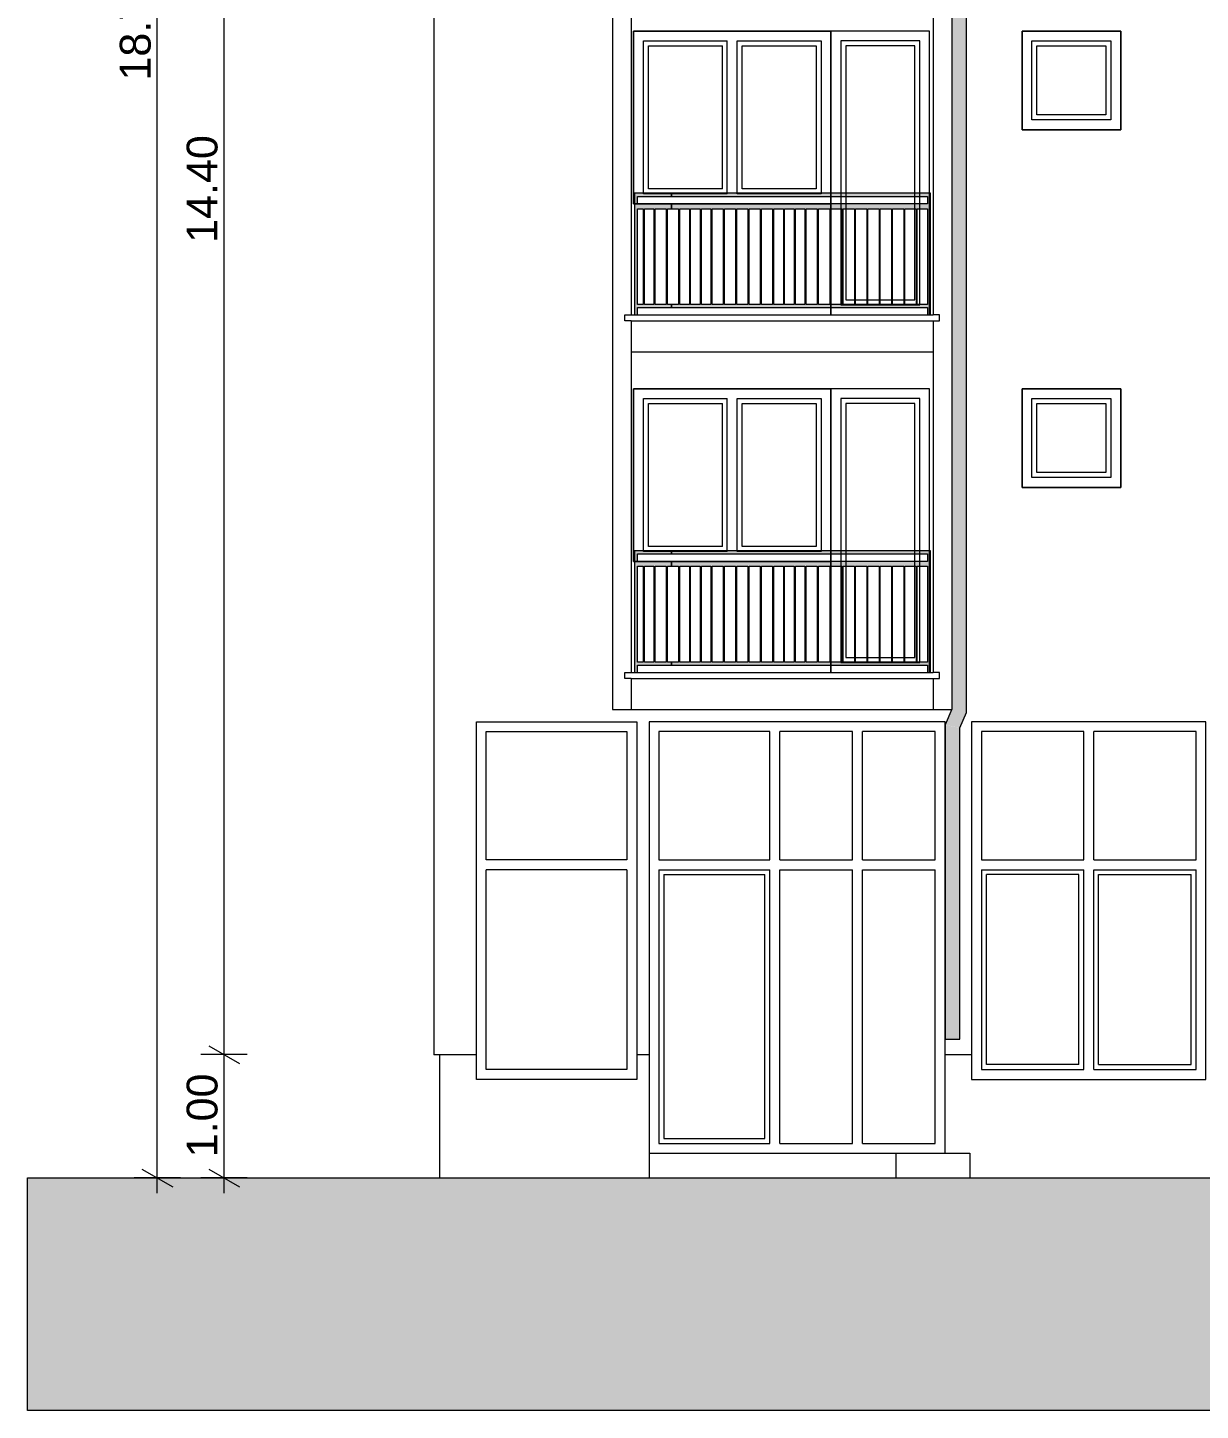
# Model space of a CAD drawing. Header units: feet. Extents: x 2791058 to 2855058, y -67651 to -18651.
# Drawn here: x 2800888 to 2810396, y -41645 to -30432 of the extents above; entities that cross this region are included whole.
import ezdxf

# ---------------------------------------------------------------- set-up
doc = ezdxf.new("R2010")
doc.units = ezdxf.units.FT
doc.header["$MEASUREMENT"] = 0
doc.linetypes.add('Hidden Line', pattern=[195.611112, 141.111112, -54.5])
for name, color, linetype, lineweight in [('2D Drafting - General_Pen_No__1', 7, 'Continuous', 0), ('Dimensioning - General_Pen_No__1', 7, 'Continuous', 0), ('Exterior walls_Pen_No__1', 7, 'Continuous', 0), ('Lines_Pen_No__20', 1, 'Continuous', 0), ('Lines_Pen_No__60', 230, 'Continuous', 0), ('Shell - Roof_Pen_No__20', 1, 'Continuous', 0), ('Shell - Roof_Pen_No__21', 7, 'Continuous', 0)]:
    doc.layers.add(name, color=color, linetype=linetype, lineweight=lineweight)
doc.layers.add('2D Drafting - General_Pen_No__61', color=7, linetype='Continuous', lineweight=0, true_color=0x6a6a6a)
doc.layers.add('Structural - Bearing_Pen_No__61', color=7, linetype='Continuous', lineweight=0, true_color=0x6a6a6a)
doc.layers.add('Dimensioning - General', color=7, linetype='Continuous')
doc.layers.add('Exterior walls', color=7, linetype='Continuous')
doc.styles.add('GENERATED_STYLE_1', font='arial.ttf')
doc.dimstyles.new('GENERATED_STYLE__1', dxfattribs={"dimtxt": 250, "dimasz": 190, "dimexe": 0.18, "dimexo": 3, "dimgap": 0.09, "dimtad": 1, "dimlfac": 0.001, "dimzin": 0, "dimdsep": 46, "dimtxsty": 'GENERATED_STYLE_1', "dimblk": 'ARROWHEAD_2', "dimblk1": 'ARROWHEAD_2', "dimblk2": 'ARROWHEAD_2', "dimcen": 0.09, "dimclrd": 7, "dimclre": 7, "dimclrt": 7, "dimadec": 0, "dimazin": 0, "dimtfac": 1, "dimtdec": 4, "dimtmove": 0, "dimatfit": 3, "dimfxl": 1, "dimtolj": 1, "dimtzin": 0, "dimarcsym": 0})

# ---------------------------------------------------------------- blocks, each defined once
blk = doc.blocks.new('Wall_1', base_point=(2808441, -24360))
at = {"layer": 'Exterior walls', "linetype": 'Continuous', "lineweight": 0}
blk.add_hatch(color=255, dxfattribs=at).paths.add_polyline_path([(2808381, -24360), (2808381, -35960), (2808501, -35985), (2808501, -24360)])
at = {"layer": 'Exterior walls_Pen_No__1', "color": 7, "linetype": 'Continuous', "lineweight": 0, "flags": 128}
for points in [[(2808381, -24360), (2808381, -35960)], [(2808501, -35985), (2808501, -24360)]]:
    blk.add_lwpolyline(points, dxfattribs=at)
blk = doc.blocks.new('Wall_2', base_point=(2808386, -38633))
at = {"layer": 'Exterior walls', "linetype": 'Continuous', "lineweight": 0}
blk.add_hatch(color=255, dxfattribs=at).paths.add_polyline_path([(2808446, -38633), (2808446, -36111), (2808326, -36086), (2808326, -38633)])
at = {"layer": 'Exterior walls_Pen_No__1', "color": 7, "linetype": 'Continuous', "lineweight": 0, "flags": 128}
for points in [[(2808326, -36086), (2808326, -38633)], [(2808446, -38633), (2808446, -36111)], [(2808326, -38633), (2808446, -38633)]]:
    blk.add_lwpolyline(points, dxfattribs=at)
blk = doc.blocks.new('Wall_3', base_point=(2808386, -36099))
at = {"layer": 'Exterior walls', "linetype": 'Continuous', "lineweight": 0}
blk.add_hatch(color=255, dxfattribs=at).paths.add_polyline_path([(2808446, -36111), (2808501, -35985), (2808381, -35960), (2808326, -36086)])
at = {"layer": 'Exterior walls_Pen_No__1', "color": 7, "linetype": 'Continuous', "lineweight": 0, "flags": 128}
for points in [[(2808381, -35960), (2808326, -36086)], [(2808446, -36111), (2808501, -35985)]]:
    blk.add_lwpolyline(points, dxfattribs=at)
blk = doc.blocks.new('*D40', base_point=(2247654, -76425))
at = {"layer": 'Dimensioning - General_Pen_No__1', "color": 7, "linetype": 'Continuous', "lineweight": 0, "transparency": 16777216}
for p, q in [((2802668, -38760), (2802293, -38760)), ((2802356, -38688), (2802606, -38833)), ((2802481, -39760), (2802481, -38760)), ((2802356, -39688), (2802606, -39833)), ((2802668, -39760), (2802293, -39760)), ((2802481, -39883), (2802481, -39760))]:
    blk.add_line(p, q, dxfattribs=at)
at = {"layer": 'Dimensioning - General_Pen_No__1', "color": 7, "lineweight": 0, "transparency": 16777216, "insert": (2802431, -39593), "char_height": 250, "attachment_point": 7, "rotation": 90, "style": 'GENERATED_STYLE_1'}
blk.add_mtext('\\A1;1.00', dxfattribs=at)
blk = doc.blocks.new('ARROWHEAD_2')
at = {"color": 0, "linetype": 'Continuous', "lineweight": 0}
for p, q in [((-0.378, -0.655), (0.378, 0.655)), ((0, 0), (-1, 0))]:
    blk.add_line(p, q, dxfattribs=at)
blk = doc.blocks.new('*D41', base_point=(2247654, -76425))
at = {"layer": 'Dimensioning - General_Pen_No__1', "color": 7, "linetype": 'Continuous', "lineweight": 0, "transparency": 16777216}
for p, q in [((2802356, -24288), (2802606, -24433)), ((2802668, -24360), (2802293, -24360)), ((2802481, -38760), (2802481, -24360)), ((2802668, -38760), (2802293, -38760)), ((2802356, -38688), (2802606, -38833))]:
    blk.add_line(p, q, dxfattribs=at)
at = {"layer": 'Dimensioning - General_Pen_No__1', "color": 7, "lineweight": 0, "transparency": 16777216, "char_height": 250, "attachment_point": 7, "rotation": 90, "style": 'GENERATED_STYLE_1'}
for s, insert in [('\\A1;50', (2802431, -24812)), ('\\A1;14.40', (2802431, -32178))]:
    blk.add_mtext(s, dxfattribs=dict(at, insert=insert))
blk = doc.blocks.new('*D44', base_point=(2247654, -76425))
at = {"layer": 'Dimensioning - General_Pen_No__1', "color": 7, "linetype": 'Continuous', "lineweight": 0, "transparency": 16777216}
for p, q in [((2802064, -21180), (2801814, -21036)), ((2801939, -21108), (2801939, -20986)), ((2802127, -21108), (2801752, -21108)), ((2801939, -39760), (2801939, -21108)), ((2801814, -39688), (2802064, -39833)), ((2802127, -39760), (2801752, -39760)), ((2801939, -39883), (2801939, -39760))]:
    blk.add_line(p, q, dxfattribs=at)
at = {"layer": 'Dimensioning - General_Pen_No__1', "color": 7, "lineweight": 0, "transparency": 16777216, "insert": (2801889, -30862), "char_height": 250, "attachment_point": 7, "rotation": 90, "style": 'GENERATED_STYLE_1'}
blk.add_mtext('\\A1;18.70', dxfattribs=at)

msp = doc.modelspace()

# ---------------------------------------------------------------- hatches: boundary and pattern name
at = {"layer": '2D Drafting - General_Pen_No__61', "linetype": 'Continuous', "lineweight": 0, "true_color": 0x6a6a6a}
msp.add_hatch(color=251, dxfattribs=at).paths.add_polyline_path([(2800888.285, -39760.496), (2841546.077, -39760.496), (2841546.077, -41644.653), (2800888.285, -41644.653)])
at = {"layer": 'Structural - Bearing_Pen_No__61', "linetype": 'Continuous', "lineweight": 0, "true_color": 0x6a6a6a}
h = msp.add_hatch(color=251, dxfattribs=at)
h.paths.add_polyline_path([(2805807.729, -31775.27), (2805807.729, -32760.496), (2805831.729, -32760.496), (2805831.729, -32702.996), (2806107.729, -32702.996), (2806107.729, -32677.996), (2806075.729, -32677.996), (2806075.729, -31900.496), (2806107.729, -31900.496), (2806107.729, -31860.496), (2805831.729, -31860.496), (2805831.729, -31800.496), (2806107.729, -31800.496), (2806107.729, -31775.27), (2805831.729, -31775.27)])
h.paths.add_polyline_path([(2805831.729, -31900.496), (2805878.229, -31900.496), (2805878.229, -32677.996), (2805831.729, -32677.996)], flags=0)
h.paths.add_polyline_path([(2805888.229, -31900.496), (2805965.729, -31900.496), (2805965.728, -32677.996), (2805888.229, -32677.996)], flags=0)
h.paths.add_polyline_path([(2805975.729, -31900.496), (2806065.729, -31900.496), (2806065.729, -32677.996), (2805975.729, -32677.996)], flags=0)
h = msp.add_hatch(color=251, dxfattribs=at)
h.paths.add_polyline_path([(2806107.729, -32702.996), (2808183.729, -32702.996), (2808183.729, -32760.496), (2808207.729, -32760.496), (2808207.729, -31775.27), (2808183.729, -31775.27), (2806107.729, -31775.27), (2806107.729, -31800.496), (2808183.729, -31800.496), (2808183.729, -31860.496), (2806107.729, -31860.496), (2806107.729, -31900.496), (2806165.729, -31900.496), (2806165.729, -32677.996), (2806107.729, -32677.996)])
h.paths.add_polyline_path([(2806175.729, -32677.996), (2806175.729, -31900.496), (2806253.229, -31900.496), (2806253.229, -32677.996)], flags=0)
h.paths.add_polyline_path([(2806340.729, -32677.996), (2806263.229, -32677.996), (2806263.229, -31900.496), (2806340.729, -31900.496)], flags=0)
h.paths.add_polyline_path([(2806350.729, -31900.496), (2806428.229, -31900.496), (2806428.228, -32677.996), (2806350.729, -32677.996)], flags=0)
h.paths.add_polyline_path([(2806528.229, -32677.996), (2806438.229, -32677.996), (2806438.229, -31900.496), (2806528.229, -31900.496)], flags=0)
h.paths.add_polyline_path([(2806538.229, -32677.996), (2806538.229, -31900.496), (2806628.229, -31900.496), (2806628.229, -32677.996)], flags=0)
h.paths.add_polyline_path([(2806638.229, -31900.496), (2806728.229, -31900.496), (2806728.229, -32677.996), (2806638.229, -32677.996)], flags=0)
h.paths.add_polyline_path([(2806738.229, -31900.496), (2806828.229, -31900.496), (2806828.229, -32677.996), (2806738.229, -32677.996)], flags=0)
h.paths.add_polyline_path([(2806838.229, -32677.996), (2806838.229, -31900.496), (2806928.229, -31900.496), (2806928.229, -32677.996)], flags=0)
h.paths.add_polyline_path([(2807015.729, -32677.996), (2806938.229, -32677.996), (2806938.229, -31900.496), (2807015.729, -31900.496)], flags=0)
h.paths.add_polyline_path([(2807025.729, -31900.496), (2807103.229, -31900.496), (2807103.229, -32677.996), (2807025.729, -32677.996)], flags=0)
h.paths.add_polyline_path([(2807113.229, -31900.496), (2807190.729, -31900.496), (2807190.729, -32677.996), (2807113.229, -32677.996)], flags=0)
h.paths.add_polyline_path([(2807200.729, -32677.996), (2807200.729, -31900.496), (2807290.729, -31900.496), (2807290.729, -32677.996)], flags=0)
h.paths.add_polyline_path([(2807390.729, -32677.996), (2807300.729, -32677.996), (2807300.729, -31900.496), (2807390.729, -31900.496)], flags=0)
h.paths.add_polyline_path([(2807490.729, -32677.996), (2807400.729, -32677.996), (2807400.729, -31900.496), (2807490.729, -31900.496)], flags=0)
h.paths.add_polyline_path([(2807500.729, -32677.996), (2807500.729, -31900.496), (2807590.729, -31900.496), (2807590.729, -32677.996)], flags=0)
h.paths.add_polyline_path([(2807600.729, -32677.996), (2807600.729, -31900.496), (2807690.729, -31900.496), (2807690.729, -32677.996)], flags=0)
h.paths.add_polyline_path([(2807700.729, -31900.496), (2807790.729, -31900.496), (2807790.729, -32677.996), (2807700.729, -32677.996)], flags=0)
h.paths.add_polyline_path([(2807800.729, -32677.996), (2807800.729, -31900.496), (2807890.729, -31900.496), (2807890.729, -32677.996)], flags=0)
h.paths.add_polyline_path([(2807900.729, -31900.496), (2807990.729, -31900.496), (2807990.729, -32677.996), (2807900.729, -32677.996)], flags=0)
h.paths.add_polyline_path([(2808000.729, -32677.996), (2808000.729, -31900.496), (2808090.729, -31900.496), (2808090.729, -32677.996)], flags=0)
h.paths.add_polyline_path([(2808100.729, -31900.496), (2808183.729, -31900.496), (2808183.729, -32677.996), (2808100.729, -32677.996)], flags=0)
h = msp.add_hatch(color=251, dxfattribs=at)
h.paths.add_polyline_path([(2805807.729, -34675.27), (2805807.729, -35660.496), (2805831.729, -35660.496), (2805831.729, -35602.996), (2806107.729, -35602.996), (2806107.729, -35577.996), (2806075.729, -35577.996), (2806075.729, -34800.496), (2806107.729, -34800.496), (2806107.729, -34760.496), (2805831.729, -34760.496), (2805831.729, -34700.496), (2806107.729, -34700.496), (2806107.729, -34675.27), (2805831.729, -34675.27)])
h.paths.add_polyline_path([(2805831.729, -34800.496), (2805878.229, -34800.496), (2805878.229, -35577.996), (2805831.729, -35577.996)], flags=0)
h.paths.add_polyline_path([(2805888.229, -34800.496), (2805965.729, -34800.496), (2805965.728, -35577.996), (2805888.229, -35577.996)], flags=0)
h.paths.add_polyline_path([(2805975.729, -34800.496), (2806065.729, -34800.496), (2806065.729, -35577.996), (2805975.729, -35577.996)], flags=0)
h = msp.add_hatch(color=251, dxfattribs=at)
h.paths.add_polyline_path([(2806107.729, -35602.996), (2808183.729, -35602.996), (2808183.729, -35660.496), (2808207.729, -35660.496), (2808207.729, -34675.27), (2808183.729, -34675.27), (2806107.729, -34675.27), (2806107.729, -34700.496), (2808183.729, -34700.496), (2808183.729, -34760.496), (2806107.729, -34760.496), (2806107.729, -34800.496), (2806165.729, -34800.496), (2806165.729, -35577.996), (2806107.729, -35577.996)])
h.paths.add_polyline_path([(2806175.729, -35577.996), (2806175.729, -34800.496), (2806253.229, -34800.496), (2806253.229, -35577.996)], flags=0)
h.paths.add_polyline_path([(2806340.729, -35577.996), (2806263.229, -35577.996), (2806263.229, -34800.496), (2806340.729, -34800.496)], flags=0)
h.paths.add_polyline_path([(2806350.729, -34800.496), (2806428.229, -34800.496), (2806428.228, -35577.996), (2806350.729, -35577.996)], flags=0)
h.paths.add_polyline_path([(2806528.229, -35577.996), (2806438.229, -35577.996), (2806438.229, -34800.496), (2806528.229, -34800.496)], flags=0)
h.paths.add_polyline_path([(2806538.229, -35577.996), (2806538.229, -34800.496), (2806628.229, -34800.496), (2806628.229, -35577.996)], flags=0)
h.paths.add_polyline_path([(2806638.229, -34800.496), (2806728.229, -34800.496), (2806728.229, -35577.996), (2806638.229, -35577.996)], flags=0)
h.paths.add_polyline_path([(2806738.229, -34800.496), (2806828.229, -34800.496), (2806828.229, -35577.996), (2806738.229, -35577.996)], flags=0)
h.paths.add_polyline_path([(2806838.229, -35577.996), (2806838.229, -34800.496), (2806928.229, -34800.496), (2806928.229, -35577.996)], flags=0)
h.paths.add_polyline_path([(2807015.729, -35577.996), (2806938.229, -35577.996), (2806938.229, -34800.496), (2807015.729, -34800.496)], flags=0)
h.paths.add_polyline_path([(2807025.729, -34800.496), (2807103.229, -34800.496), (2807103.229, -35577.996), (2807025.729, -35577.996)], flags=0)
h.paths.add_polyline_path([(2807113.229, -34800.496), (2807190.729, -34800.496), (2807190.729, -35577.996), (2807113.229, -35577.996)], flags=0)
h.paths.add_polyline_path([(2807200.729, -35577.996), (2807200.729, -34800.496), (2807290.729, -34800.496), (2807290.729, -35577.996)], flags=0)
h.paths.add_polyline_path([(2807390.729, -35577.996), (2807300.729, -35577.996), (2807300.729, -34800.496), (2807390.729, -34800.496)], flags=0)
h.paths.add_polyline_path([(2807490.729, -35577.996), (2807400.729, -35577.996), (2807400.729, -34800.496), (2807490.729, -34800.496)], flags=0)
h.paths.add_polyline_path([(2807500.729, -35577.996), (2807500.729, -34800.496), (2807590.729, -34800.496), (2807590.729, -35577.996)], flags=0)
h.paths.add_polyline_path([(2807600.729, -35577.996), (2807600.729, -34800.496), (2807690.729, -34800.496), (2807690.729, -35577.996)], flags=0)
h.paths.add_polyline_path([(2807700.729, -34800.496), (2807790.729, -34800.496), (2807790.729, -35577.996), (2807700.729, -35577.996)], flags=0)
h.paths.add_polyline_path([(2807800.729, -35577.996), (2807800.729, -34800.496), (2807890.729, -34800.496), (2807890.729, -35577.996)], flags=0)
h.paths.add_polyline_path([(2807900.729, -34800.496), (2807990.729, -34800.496), (2807990.729, -35577.996), (2807900.729, -35577.996)], flags=0)
h.paths.add_polyline_path([(2808000.729, -35577.996), (2808000.729, -34800.496), (2808090.729, -34800.496), (2808090.729, -35577.996)], flags=0)
h.paths.add_polyline_path([(2808100.729, -34800.496), (2808183.729, -34800.496), (2808183.729, -35577.996), (2808100.729, -35577.996)], flags=0)

# ---------------------------------------------------------------- linework, layer by layer
at = {"layer": '2D Drafting - General_Pen_No__1', "color": 7, "linetype": 'Continuous', "lineweight": 0, "flags": 128}
msp.add_lwpolyline([(2800888.285, -39760.496), (2841546.077, -39760.496), (2841546.077, -41644.653), (2800888.285, -41644.653)], close=True, dxfattribs=at)
at = {"layer": 'Lines_Pen_No__20', "color": 1, "linetype": 'Hidden Line', "lineweight": 0}
for p, q in [((2805800.729, -30600.496), (2805800.729, -30460.496)), ((2808200.729, -30460.496), (2805800.729, -30460.496)), ((2808200.729, -30600.496), (2808200.729, -30460.496)), ((2808950.927, -30600.496), (2808950.927, -30460.496)), ((2809750.927, -30460.496), (2808950.927, -30460.496)), ((2808950.927, -30600.496), (2808950.927, -30460.496)), ((2809750.927, -30600.496), (2809750.927, -30460.496)), ((2805800.729, -33500.496), (2805800.729, -33360.496)), ((2808200.729, -33360.496), (2805800.729, -33360.496)), ((2808200.729, -33500.496), (2808200.729, -33360.496)), ((2808950.927, -33500.496), (2808950.927, -33360.496)), ((2809750.927, -33360.496), (2808950.927, -33360.496)), ((2808950.927, -33500.496), (2808950.927, -33360.496)), ((2809750.927, -33500.496), (2809750.927, -33360.496))]:
    msp.add_line(p, q, dxfattribs=at)
at = {"layer": 'Lines_Pen_No__20', "color": 1, "linetype": 'Continuous', "lineweight": 0}
for p, q in [((2806520.729, -31740.496), (2806520.729, -30580.496)), ((2806560.729, -31780.496), (2806560.729, -30540.496)), ((2806640.729, -31780.496), (2806640.729, -30540.496)), ((2806680.729, -31740.496), (2806680.729, -30580.496)), ((2806520.729, -34640.496), (2806520.729, -33480.496)), ((2806560.729, -34680.496), (2806560.729, -33440.496)), ((2806640.729, -34680.496), (2806640.729, -33440.496)), ((2806680.729, -34640.496), (2806680.729, -33480.496)), ((2809451.373, -37180.496), (2809451.373, -36140.496)), ((2809531.373, -37180.496), (2809531.373, -36140.496)), ((2805746.178, -37180.496), (2804606.178, -37180.496)), ((2808621.373, -37180.496), (2809451.373, -37180.496)), ((2809531.373, -37180.496), (2810361.373, -37180.496)), ((2805746.178, -37260.496), (2804606.178, -37260.496)), ((2808621.373, -37260.496), (2809451.373, -37260.496)), ((2809411.373, -37300.496), (2808661.373, -37300.496)), ((2809411.373, -38840.496), (2809411.373, -37300.496)), ((2809451.373, -38880.496), (2809451.373, -37260.496)), ((2809531.373, -38880.496), (2809531.373, -37260.496)), ((2809531.373, -37260.496), (2810361.373, -37260.496)), ((2809571.373, -38840.496), (2809571.373, -37300.496)), ((2809571.373, -37300.496), (2810321.373, -37300.496)), ((2809411.373, -38840.496), (2808661.373, -38840.496)), ((2809571.373, -38840.496), (2810321.373, -38840.496))]:
    msp.add_line(p, q, dxfattribs=at)
for points in [[(2805800.729, -30460.496), (2807400.729, -30460.496), (2807400.729, -31860.496), (2805800.729, -31860.496)], [(2807400.729, -32760.496), (2808200.729, -32760.496), (2808200.729, -30460.496), (2807400.729, -30460.496)], [(2808950.927, -30460.496), (2809750.927, -30460.496), (2809750.927, -31260.496), (2808950.927, -31260.496)], [(2807480.729, -32680.496), (2808120.729, -32680.496), (2808120.729, -30540.496), (2807480.729, -30540.496)], [(2807520.729, -32640.496), (2808080.729, -32640.496), (2808080.729, -30580.496), (2807520.729, -30580.496)], [(2809030.927, -30540.496), (2809670.927, -30540.496), (2809670.927, -31180.496), (2809030.927, -31180.496)], [(2809070.927, -30580.496), (2809630.927, -30580.496), (2809630.927, -31140.496), (2809070.927, -31140.496)], [(2805800.729, -33360.496), (2807400.729, -33360.496), (2807400.729, -34760.496), (2805800.729, -34760.496)], [(2807400.729, -35660.496), (2808200.729, -35660.496), (2808200.729, -33360.496), (2807400.729, -33360.496)], [(2808950.927, -33360.496), (2809750.927, -33360.496), (2809750.927, -34160.496), (2808950.927, -34160.496)], [(2807480.729, -35580.496), (2808120.729, -35580.496), (2808120.729, -33440.496), (2807480.729, -33440.496)], [(2807520.729, -35540.496), (2808080.729, -35540.496), (2808080.729, -33480.496), (2807520.729, -33480.496)], [(2809030.927, -33440.496), (2809670.927, -33440.496), (2809670.927, -34080.496), (2809030.927, -34080.496)], [(2809070.927, -33480.496), (2809630.927, -33480.496), (2809630.927, -34040.496), (2809070.927, -34040.496)], [(2805826.178, -38960.496), (2804526.178, -38960.496), (2804526.178, -36060.496), (2805826.178, -36060.496)], [(2808541.373, -38960.496), (2810441.373, -38960.496), (2810441.373, -36060.496), (2808541.373, -36060.496)]]:
    msp.add_lwpolyline(points, close=True, dxfattribs=at)
for points in [[(2806560.729, -31780.496), (2805880.729, -31780.496), (2805880.729, -30540.496), (2806560.729, -30540.496)], [(2806520.729, -31740.496), (2805920.729, -31740.496), (2805920.729, -30580.496), (2806520.729, -30580.496)], [(2806640.729, -30540.496), (2807320.729, -30540.496), (2807320.729, -31780.496), (2806640.729, -31780.496)], [(2806680.729, -30580.496), (2807280.729, -30580.496), (2807280.729, -31740.496), (2806680.729, -31740.496)], [(2806560.729, -34680.496), (2805880.729, -34680.496), (2805880.729, -33440.496), (2806560.729, -33440.496)], [(2806520.729, -34640.496), (2805920.729, -34640.496), (2805920.729, -33480.496), (2806520.729, -33480.496)], [(2806640.729, -33440.496), (2807320.729, -33440.496), (2807320.729, -34680.496), (2806640.729, -34680.496)], [(2806680.729, -33480.496), (2807280.729, -33480.496), (2807280.729, -34640.496), (2806680.729, -34640.496)], [(2804606.178, -37180.496), (2804606.178, -36140.496), (2805746.178, -36140.496), (2805746.178, -37180.496)], [(2809451.373, -36140.496), (2808621.373, -36140.496), (2808621.373, -37180.496)], [(2810361.373, -37180.496), (2810361.373, -36140.496), (2809531.373, -36140.496)], [(2805746.178, -37260.496), (2805746.178, -38880.496), (2804606.178, -38880.496), (2804606.178, -37260.496)], [(2808621.373, -37260.496), (2808621.373, -38880.496), (2809451.373, -38880.496)], [(2808661.373, -38840.496), (2808661.373, -37300.496)], [(2809531.373, -38880.496), (2810361.373, -38880.496), (2810361.373, -37260.496)], [(2810321.373, -38840.496), (2810321.373, -37300.496)], [(2809531.373, -38880.496), (2810321.373, -38880.496)]]:
    msp.add_lwpolyline(points, dxfattribs=at)
at = {"layer": 'Lines_Pen_No__60', "color": 230, "linetype": 'Continuous', "lineweight": 0}
for p, q in [((2806906.178, -37180.496), (2806906.178, -36140.496)), ((2806986.178, -37180.496), (2806986.178, -36140.496)), ((2807576.178, -37180.496), (2807576.178, -36140.496)), ((2807656.178, -37180.496), (2807656.178, -36140.496)), ((2806006.178, -37180.496), (2806906.178, -37180.496)), ((2806986.178, -37180.496), (2807576.178, -37180.496)), ((2807656.178, -37180.496), (2808246.178, -37180.496)), ((2806006.178, -37260.496), (2806906.178, -37260.496)), ((2806046.178, -37300.496), (2806866.178, -37300.496)), ((2806866.178, -39440.496), (2806866.178, -37300.496)), ((2806906.178, -39480.496), (2806906.178, -37260.496)), ((2806986.178, -39480.496), (2806986.178, -37260.496)), ((2806986.178, -37260.496), (2807576.178, -37260.496)), ((2807576.178, -39480.496), (2807576.178, -37260.496)), ((2807656.178, -39480.496), (2807656.178, -37260.496)), ((2807656.178, -37260.496), (2808246.178, -37260.496))]:
    msp.add_line(p, q, dxfattribs=at)
msp.add_lwpolyline([(2805926.178, -39560.496), (2808326.178, -39560.496), (2808326.178, -36060.496), (2805926.178, -36060.496)], close=True, dxfattribs=at)
for points in [[(2806906.178, -36140.496), (2806006.178, -36140.496), (2806006.178, -37180.496)], [(2807576.178, -36140.496), (2806986.178, -36140.496)], [(2808246.178, -37180.496), (2808246.178, -36140.496), (2807656.178, -36140.496)], [(2806006.178, -37260.496), (2806006.178, -39480.496), (2806906.178, -39480.496)], [(2806046.178, -37300.496), (2806046.178, -39440.496), (2806866.178, -39440.496)], [(2807656.178, -39480.496), (2808246.178, -39480.496), (2808246.178, -37260.496)], [(2806986.178, -39480.496), (2807576.178, -39480.496)]]:
    msp.add_lwpolyline(points, dxfattribs=at)
at = {"layer": 'Shell - Roof_Pen_No__20', "color": 1, "linetype": 'Continuous', "lineweight": 0}
for p, q in [((2809750.927, -30460.496), (2808950.927, -30460.496)), ((2808950.927, -30460.496), (2808950.927, -31260.496)), ((2809750.927, -31260.496), (2809750.927, -30460.496)), ((2808950.927, -31260.496), (2809750.927, -31260.496)), ((2809750.927, -33360.496), (2808950.927, -33360.496)), ((2808950.927, -33360.496), (2808950.927, -34160.496)), ((2809750.927, -34160.496), (2809750.927, -33360.496)), ((2808950.927, -34160.496), (2809750.927, -34160.496))]:
    msp.add_line(p, q, dxfattribs=at)
at = {"layer": 'Shell - Roof_Pen_No__21', "color": 7, "linetype": 'Continuous', "lineweight": 0}
for p, q in [((2804180.729, -24360.496), (2804180.729, -38760.496)), ((2805630.729, -24360.496), (2805630.729, -35960.496)), ((2808380.729, -24360.496), (2808380.729, -35960.496)), ((2805780.729, -29910.496), (2805780.729, -32760.496)), ((2808230.729, -29910.496), (2808230.729, -32760.496)), ((2808200.729, -30460.496), (2805800.729, -30460.496)), ((2805800.729, -30460.496), (2805800.729, -31860.496)), ((2807400.729, -32760.496), (2807400.729, -30460.496)), ((2807400.729, -32760.496), (2807400.729, -30460.496)), ((2808200.729, -32760.496), (2808200.729, -30460.496)), ((2805800.729, -31860.496), (2807400.729, -31860.496)), ((2805730.729, -32810.496), (2805730.729, -32760.496)), ((2805730.729, -32760.496), (2805780.729, -32760.496)), ((2805780.729, -32810.496), (2805730.729, -32810.496)), ((2805780.729, -32760.496), (2808230.729, -32760.496)), ((2805780.729, -32810.496), (2805780.729, -33060.496)), ((2805780.729, -32810.496), (2808230.729, -32810.496)), ((2805780.729, -32810.496), (2805780.729, -35660.496)), ((2808280.729, -32760.496), (2808230.729, -32760.496)), ((2808230.729, -32810.496), (2808230.729, -33060.496)), ((2808230.729, -32810.496), (2808280.729, -32810.496)), ((2808230.729, -32810.496), (2808230.729, -35660.496)), ((2808280.729, -32810.496), (2808280.729, -32760.496)), ((2805780.729, -33060.496), (2808230.729, -33060.496)), ((2808200.729, -33360.496), (2805800.729, -33360.496)), ((2805800.729, -33360.496), (2805800.729, -34760.496)), ((2807400.729, -35660.496), (2807400.729, -33360.496)), ((2807400.729, -35660.496), (2807400.729, -33360.496)), ((2808200.729, -35660.496), (2808200.729, -33360.496)), ((2805800.729, -34760.496), (2807400.729, -34760.496)), ((2805730.729, -35710.496), (2805730.729, -35660.496)), ((2805730.729, -35660.496), (2805780.729, -35660.496)), ((2805780.729, -35710.496), (2805730.729, -35710.496)), ((2805780.729, -35660.496), (2808230.729, -35660.496)), ((2805780.729, -35710.496), (2805780.729, -35960.496)), ((2805780.729, -35710.496), (2808230.729, -35710.496)), ((2805780.729, -35710.496), (2805780.729, -35960.496)), ((2808280.729, -35660.496), (2808230.729, -35660.496)), ((2808230.729, -35710.496), (2808230.729, -35960.496)), ((2808230.729, -35710.496), (2808280.729, -35710.496)), ((2808230.729, -35710.496), (2808230.729, -35960.496)), ((2808280.729, -35710.496), (2808280.729, -35660.496)), ((2805630.729, -35960.496), (2808380.729, -35960.496)), ((2804526.178, -38760.496), (2804180.729, -38760.496)), ((2804230.729, -39760.496), (2804230.729, -38760.496)), ((2805926.178, -38760.496), (2805826.178, -38760.496)), ((2808541.373, -38760.496), (2808326.178, -38760.496)), ((2805926.178, -39560.496), (2808526.178, -39560.496)), ((2805926.178, -39560.496), (2805926.178, -39760.496)), ((2805926.178, -39560.496), (2808526.178, -39560.496)), ((2807926.178, -39560.496), (2807926.178, -39760.496)), ((2808526.178, -39560.496), (2808526.178, -39760.496)), ((2802482.28, -39760.496), (2839554.515, -39760.496))]:
    msp.add_line(p, q, dxfattribs=at)
at = {"layer": 'Structural - Bearing_Pen_No__61', "color": 251, "linetype": 'Continuous', "lineweight": 0, "true_color": 0x6a6a6a, "flags": 128}
for points in [[(2805807.729, -31775.27), (2805807.729, -32760.496), (2805831.729, -32760.496), (2805831.729, -32702.996), (2806107.729, -32702.996), (2806107.729, -32677.996), (2806075.729, -32677.996), (2806075.729, -31900.496), (2806107.729, -31900.496), (2806107.729, -31860.496), (2805831.729, -31860.496), (2805831.729, -31800.496), (2806107.729, -31800.496), (2806107.729, -31775.27), (2805831.729, -31775.27)], [(2806107.729, -32702.996), (2808183.729, -32702.996), (2808183.729, -32760.496), (2808207.729, -32760.496), (2808207.729, -31775.27), (2808183.729, -31775.27), (2806107.729, -31775.27), (2806107.729, -31800.496), (2808183.729, -31800.496), (2808183.729, -31860.496), (2806107.729, -31860.496), (2806107.729, -31900.496), (2806165.729, -31900.496), (2806165.729, -32677.996), (2806107.729, -32677.996)], [(2805831.729, -31900.496), (2805878.229, -31900.496), (2805878.229, -32677.996), (2805831.729, -32677.996)], [(2805888.229, -31900.496), (2805965.729, -31900.496), (2805965.728, -32677.996), (2805888.229, -32677.996)], [(2805975.729, -31900.496), (2806065.729, -31900.496), (2806065.729, -32677.996), (2805975.729, -32677.996)], [(2806175.729, -32677.996), (2806175.729, -31900.496), (2806253.229, -31900.496), (2806253.229, -32677.996)], [(2806340.729, -32677.996), (2806263.229, -32677.996), (2806263.229, -31900.496), (2806340.729, -31900.496)], [(2806350.729, -31900.496), (2806428.229, -31900.496), (2806428.228, -32677.996), (2806350.729, -32677.996)], [(2806528.229, -32677.996), (2806438.229, -32677.996), (2806438.229, -31900.496), (2806528.229, -31900.496)], [(2806538.229, -32677.996), (2806538.229, -31900.496), (2806628.229, -31900.496), (2806628.229, -32677.996)], [(2806638.229, -31900.496), (2806728.229, -31900.496), (2806728.229, -32677.996), (2806638.229, -32677.996)], [(2806738.229, -31900.496), (2806828.229, -31900.496), (2806828.229, -32677.996), (2806738.229, -32677.996)], [(2806838.229, -32677.996), (2806838.229, -31900.496), (2806928.229, -31900.496), (2806928.229, -32677.996)], [(2807015.729, -32677.996), (2806938.229, -32677.996), (2806938.229, -31900.496), (2807015.729, -31900.496)], [(2807025.729, -31900.496), (2807103.229, -31900.496), (2807103.229, -32677.996), (2807025.729, -32677.996)], [(2807113.229, -31900.496), (2807190.729, -31900.496), (2807190.729, -32677.996), (2807113.229, -32677.996)], [(2807200.729, -32677.996), (2807200.729, -31900.496), (2807290.729, -31900.496), (2807290.729, -32677.996)], [(2807390.729, -32677.996), (2807300.729, -32677.996), (2807300.729, -31900.496), (2807390.729, -31900.496)], [(2807490.729, -32677.996), (2807400.729, -32677.996), (2807400.729, -31900.496), (2807490.729, -31900.496)], [(2807500.729, -32677.996), (2807500.729, -31900.496), (2807590.729, -31900.496), (2807590.729, -32677.996)], [(2807600.729, -32677.996), (2807600.729, -31900.496), (2807690.729, -31900.496), (2807690.729, -32677.996)], [(2807700.729, -31900.496), (2807790.729, -31900.496), (2807790.729, -32677.996), (2807700.729, -32677.996)], [(2807800.729, -32677.996), (2807800.729, -31900.496), (2807890.729, -31900.496), (2807890.729, -32677.996)], [(2807900.729, -31900.496), (2807990.729, -31900.496), (2807990.729, -32677.996), (2807900.729, -32677.996)], [(2808000.729, -32677.996), (2808000.729, -31900.496), (2808090.729, -31900.496), (2808090.729, -32677.996)], [(2808100.729, -31900.496), (2808183.729, -31900.496), (2808183.729, -32677.996), (2808100.729, -32677.996)], [(2805807.729, -34675.27), (2805807.729, -35660.496), (2805831.729, -35660.496), (2805831.729, -35602.996), (2806107.729, -35602.996), (2806107.729, -35577.996), (2806075.729, -35577.996), (2806075.729, -34800.496), (2806107.729, -34800.496), (2806107.729, -34760.496), (2805831.729, -34760.496), (2805831.729, -34700.496), (2806107.729, -34700.496), (2806107.729, -34675.27), (2805831.729, -34675.27)], [(2806107.729, -35602.996), (2808183.729, -35602.996), (2808183.729, -35660.496), (2808207.729, -35660.496), (2808207.729, -34675.27), (2808183.729, -34675.27), (2806107.729, -34675.27), (2806107.729, -34700.496), (2808183.729, -34700.496), (2808183.729, -34760.496), (2806107.729, -34760.496), (2806107.729, -34800.496), (2806165.729, -34800.496), (2806165.729, -35577.996), (2806107.729, -35577.996)], [(2805831.729, -34800.496), (2805878.229, -34800.496), (2805878.229, -35577.996), (2805831.729, -35577.996)], [(2805888.229, -34800.496), (2805965.729, -34800.496), (2805965.728, -35577.996), (2805888.229, -35577.996)], [(2805975.729, -34800.496), (2806065.729, -34800.496), (2806065.729, -35577.996), (2805975.729, -35577.996)], [(2806175.729, -35577.996), (2806175.729, -34800.496), (2806253.229, -34800.496), (2806253.229, -35577.996)], [(2806340.729, -35577.996), (2806263.229, -35577.996), (2806263.229, -34800.496), (2806340.729, -34800.496)], [(2806350.729, -34800.496), (2806428.229, -34800.496), (2806428.228, -35577.996), (2806350.729, -35577.996)], [(2806528.229, -35577.996), (2806438.229, -35577.996), (2806438.229, -34800.496), (2806528.229, -34800.496)], [(2806538.229, -35577.996), (2806538.229, -34800.496), (2806628.229, -34800.496), (2806628.229, -35577.996)], [(2806638.229, -34800.496), (2806728.229, -34800.496), (2806728.229, -35577.996), (2806638.229, -35577.996)], [(2806738.229, -34800.496), (2806828.229, -34800.496), (2806828.229, -35577.996), (2806738.229, -35577.996)], [(2806838.229, -35577.996), (2806838.229, -34800.496), (2806928.229, -34800.496), (2806928.229, -35577.996)], [(2807015.729, -35577.996), (2806938.229, -35577.996), (2806938.229, -34800.496), (2807015.729, -34800.496)], [(2807025.729, -34800.496), (2807103.229, -34800.496), (2807103.229, -35577.996), (2807025.729, -35577.996)], [(2807113.229, -34800.496), (2807190.729, -34800.496), (2807190.729, -35577.996), (2807113.229, -35577.996)], [(2807200.729, -35577.996), (2807200.729, -34800.496), (2807290.729, -34800.496), (2807290.729, -35577.996)], [(2807390.729, -35577.996), (2807300.729, -35577.996), (2807300.729, -34800.496), (2807390.729, -34800.496)], [(2807490.729, -35577.996), (2807400.729, -35577.996), (2807400.729, -34800.496), (2807490.729, -34800.496)], [(2807500.729, -35577.996), (2807500.729, -34800.496), (2807590.729, -34800.496), (2807590.729, -35577.996)], [(2807600.729, -35577.996), (2807600.729, -34800.496), (2807690.729, -34800.496), (2807690.729, -35577.996)], [(2807700.729, -34800.496), (2807790.729, -34800.496), (2807790.729, -35577.996), (2807700.729, -35577.996)], [(2807800.729, -35577.996), (2807800.729, -34800.496), (2807890.729, -34800.496), (2807890.729, -35577.996)], [(2807900.729, -34800.496), (2807990.729, -34800.496), (2807990.729, -35577.996), (2807900.729, -35577.996)], [(2808000.729, -35577.996), (2808000.729, -34800.496), (2808090.729, -34800.496), (2808090.729, -35577.996)], [(2808100.729, -34800.496), (2808183.729, -34800.496), (2808183.729, -35577.996), (2808100.729, -35577.996)]]:
    msp.add_lwpolyline(points, close=True, dxfattribs=at)

# ---------------------------------------------------------------- block references
at = {"layer": 'Exterior walls', "color": 7, "lineweight": 0}
for name, p in [('Wall_1', (2808440.729, -24360.496)), ('Wall_3', (2808386.178, -36098.531)), ('Wall_2', (2808386.178, -38633.475))]:
    msp.add_blockref(name, p, dxfattribs=at)

# ---------------------------------------------------------------- dimensions: what is measured, and where the dimension line sits
at = {"layer": 'Dimensioning - General', "color": 7, "linetype": 'Continuous', "lineweight": 0}
dim = msp.add_linear_dim(base=(2801939.482, -21108.04), p1=(2804230.729, -39760.496), p2=(2803780.729, -21108.04), angle=90, text='18.70', dimstyle='GENERATED_STYLE__1', dxfattribs=at)
dim.commit()
dim.dimension.update_dxf_attribs({"geometry": '*D44', "text_midpoint": (2801764.482, -30441.696), "dimtype": 160, "text_rotation": 90})
for base, p1, p2, picture, middle in [((2802480.794, -24360.496), (2804230.729, -38760.496), (2804180.729, -24360.496), '*D41', (2802305.794, -31757.639)), ((2802480.794, -38760.496), (2804230.729, -39760.496), (2804230.729, -38760.496), '*D40', (2802305.794, -39268.362))]:
    dim = msp.add_linear_dim(base=base, p1=p1, p2=p2, angle=90, dimstyle='GENERATED_STYLE__1', dxfattribs=at)
    dim.commit()
    dim.dimension.update_dxf_attribs({"geometry": picture, "text_midpoint": middle, "dimtype": 160, "text_rotation": 90})

doc.saveas('drawing.dxf')
